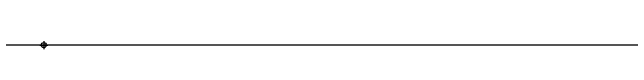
# Model space of a CAD drawing. Extents: x 447078 to 1776277, y 243534 to 519428.
# Drawn here: x 517061 to 552246, y 340628 to 341663 of the extents above; entities that cross this region are included whole.
import ezdxf

# ---------------------------------------------------------------- set-up
doc = ezdxf.new("R2010")
doc.units = 0
doc.header["$LTSCALE"] = 1000
doc.header["$MEASUREMENT"] = 0
doc.layers.add('G-0-XREF', color=2, linetype='Continuous')
doc.layers.add('图框CCDI_B0GA0+0.00$0$G-BORD', color=3, linetype='Continuous')

# ---------------------------------------------------------------- blocks, each defined once
blk = doc.blocks.new('图框CCDI_B0GA0+0.00$0$MidPoitent')
for p, q in [((-1.5, 0), (1.5, 0)), ((0, -1.5), (0, 1.5))]:
    blk.add_line(p, q)
blk.add_circle((0, 0), 1)
blk = doc.blocks.new('图框CCDI_B0GA0+0.00')
at = {"layer": '图框CCDI_B0GA0+0.00$0$G-BORD'}
blk.add_lwpolyline([(0, 84100), (118900, 84100), (118900, 0), (0, 0)], close=True, dxfattribs=at)
at = {"layer": '图框CCDI_B0GA0+0.00$0$G-BORD', "xscale": 100, "yscale": 100, "zscale": 100}
blk.add_blockref('图框CCDI_B0GA0+0.00$0$MidPoitent', (118900, 42050), dxfattribs=at)
blk.add_blockref('图框CCDI_B0GA0+0.00$0$MidPoitent', (118900, 42050), dxfattribs=at)

msp = doc.modelspace()

# ---------------------------------------------------------------- block references
at = {"layer": 'G-0-XREF', "xscale": 1.5, "yscale": 1.5, "zscale": 1.5, "rotation": 270}
msp.add_blockref('图框CCDI_B0GA0+0.00', (455770.2, 519203.4), dxfattribs=at)

doc.saveas('drawing.dxf')
